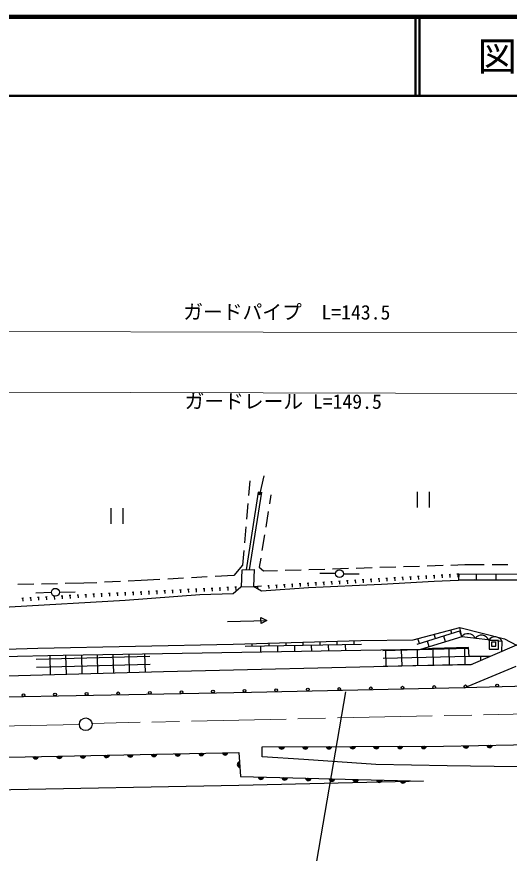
# Model space of a CAD drawing. Units: millimetres, scale not verified. Extents: x 40000 to 680000, y 20000 to 380000.
# Drawn here: x 458264 to 520630, y 274024 to 380000 of the extents above; entities that cross this region are included whole.
import ezdxf
from ezdxf.enums import TextEntityAlignment as Align

# ---------------------------------------------------------------- set-up
doc = ezdxf.new("R2010")
doc.units = ezdxf.units.MM
doc.header["$LTSCALE"] = 1000
doc.linetypes.add('CHAIN', pattern=[18.5, 12, -1.5, 3.5, -1.5])
for name, color, linetype, lineweight in [('M-BGD', 7, 'Continuous', 25), ('M-BMK', 2, 'CHAIN', 13), ('M-BMK-SRVR', 3, 'Continuous', 25), ('M-STR-HTXT', 7, 'Continuous', 13), ('M-STR-STRC', 7, 'Continuous', 25), ('M-TTL', 2, 'Continuous', 140), ('M-TTL-LINE', 7, 'Continuous', 50)]:
    doc.layers.add(name, color=color, linetype=linetype, lineweight=lineweight)
doc.layers.add('M-TTL-TXT', color=7, linetype='Continuous')
doc.styles.add('ＭＳ ゴシック', font='')
doc.styles.get('ＭＳ ゴシック').set_extended_font_data('MS Gothic')

msp = doc.modelspace()

# ---------------------------------------------------------------- linework, layer by layer
at = {"layer": 'M-BGD'}
for p, q in [((487779, 321212), (487620, 319345)), ((489555, 321858), (489024, 319415)), ((487350, 309932), (488874, 319759)), ((489268, 319777), (487711, 309940)), ((489024, 319415), (488920, 319822)), ((488920, 319822), (489287, 319742)), ((489287, 319742), (489024, 319415)), ((490443, 319427), (490263, 318308)), ((508983, 319808), (508983, 317808)), ((510483, 319808), (510483, 317808)), ((487535, 318348), (487364, 316356)), ((470198, 317763), (470198, 315763)), ((471698, 317763), (471698, 315763)), ((490105, 317321), (489787, 315346)), ((487279, 315359), (487109, 313366)), ((489629, 314359), (489311, 312384)), ((487024, 312370), (486864, 310502)), ((489152, 311397), (488972, 310278)), ((513251, 310537), (514994, 310592)), ((514994, 310592), (517458, 310596)), ((518458, 310597), (520458, 310600)), ((486864, 310502), (485752, 309211)), ((488972, 310278), (489520, 309785)), ((489520, 309785), (491262, 309840)), ((492262, 309872), (494261, 309935)), ((495260, 309967), (497259, 310030)), ((498635, 309447), (496635, 309460)), ((498259, 310062), (500258, 310125)), ((501257, 310157), (503256, 310220)), ((504256, 310252), (506255, 310315)), ((507254, 310347), (509253, 310410)), ((510253, 310442), (512251, 310505)), ((471395, 308453), (469397, 308354)), ((474020, 308583), (472394, 308502)), ((476391, 308710), (474020, 308583)), ((479387, 308870), (477390, 308763)), ((482382, 309030), (480385, 308924)), ((485752, 309211), (483381, 309084)), ((497028, 308382), (497228, 308395)), ((498026, 308445), (498226, 308457)), ((498126, 308451), (498151, 308052)), ((499025, 308508), (499224, 308520)), ((499124, 308514), (499149, 308115)), ((499635, 309444), (501635, 309444)), ((500023, 308570), (500222, 308583)), ((500122, 308577), (500147, 308177)), ((501021, 308633), (501220, 308646)), ((501120, 308639), (501145, 308240)), ((502019, 308696), (502218, 308708)), ((502118, 308702), (502144, 308303)), ((503017, 308759), (503216, 308771)), ((503116, 308765), (503142, 308366)), ((504015, 308821), (504214, 308834)), ((504114, 308828), (504140, 308429)), ((505013, 308883), (505212, 308895)), ((505113, 308889), (505136, 308490)), ((506011, 308942), (506211, 308953)), ((506111, 308947), (506134, 308548)), ((507009, 309000), (507209, 309012)), ((507109, 309006), (507132, 308606)), ((508008, 309058), (508207, 309070)), ((508107, 309064), (508131, 308665)), ((509006, 309117), (509206, 309128)), ((509106, 309122), (509129, 308723)), ((510004, 309175), (510204, 309187)), ((510104, 309181), (510127, 308781)), ((511003, 309233), (511202, 309245)), ((511102, 309239), (511126, 308840)), ((512001, 309292), (512200, 309303)), ((512101, 309297), (512124, 308898)), ((512999, 309350), (513199, 309362)), ((513099, 309356), (513122, 308956)), ((513997, 309408), (514197, 309420)), ((514097, 309414), (514121, 309015)), ((514227, 309422), (514218, 308650)), ((514224, 308672), (526118, 308636)), ((514227, 309422), (526120, 309386)), ((516424, 309415), (516421, 308665)), ((518924, 309407), (518921, 308657)), ((460415, 308117), (458415, 308083)), ((463415, 308168), (461415, 308134)), ((466772, 308224), (464415, 308184)), ((468399, 308305), (466772, 308224)), ((477885, 307362), (478085, 307372)), ((477985, 307367), (478005, 306968)), ((478884, 307413), (479083, 307423)), ((478983, 307418), (479004, 307019)), ((479882, 307464), (480082, 307474)), ((479982, 307469), (480003, 307070)), ((480881, 307515), (481081, 307526)), ((480981, 307520), (481001, 307121)), ((481880, 307566), (482079, 307577)), ((481980, 307572), (482000, 307172)), ((482878, 307617), (483078, 307628)), ((482978, 307623), (482999, 307223)), ((483877, 307669), (484077, 307679)), ((483977, 307674), (483997, 307274)), ((484876, 307720), (485076, 307730)), ((484976, 307725), (484996, 307325)), ((485874, 307771), (486074, 307781)), ((485974, 307776), (485995, 307376)), ((488246, 307829), (489244, 307892)), ((488745, 307861), (488770, 307462)), ((490042, 307943), (490242, 307955)), ((490142, 307949), (490167, 307550)), ((491040, 308005), (491240, 308018)), ((491140, 308012), (491165, 307612)), ((492038, 308068), (492238, 308081)), ((492138, 308074), (492163, 307675)), ((493036, 308131), (493236, 308143)), ((493136, 308137), (493161, 307738)), ((494034, 308194), (494234, 308206)), ((494134, 308200), (494159, 307801)), ((495032, 308256), (495232, 308269)), ((495132, 308263), (495157, 307863)), ((496030, 308319), (496230, 308332)), ((496130, 308325), (496155, 307926)), ((497128, 308388), (497153, 307989)), ((458912, 306359), (459111, 306370)), ((459011, 306365), (459034, 305965)), ((459910, 306416), (460110, 306427)), ((460010, 306422), (460033, 306022)), ((462667, 307067), (460668, 306995)), ((460908, 306473), (461108, 306484)), ((461008, 306479), (461031, 306079)), ((461907, 306530), (462106, 306541)), ((462007, 306536), (462029, 306136)), ((462905, 306587), (463105, 306598)), ((463005, 306593), (463028, 306193)), ((463666, 307098), (465666, 307150)), ((463903, 306644), (464103, 306655)), ((464003, 306650), (464026, 306250)), ((464902, 306701), (465102, 306712)), ((465002, 306707), (465024, 306307)), ((465900, 306758), (466100, 306769)), ((466000, 306764), (466023, 306364)), ((466899, 306815), (467098, 306826)), ((466998, 306820), (467021, 306421)), ((467897, 306872), (468097, 306883)), ((467997, 306877), (468020, 306478)), ((468896, 306924), (469095, 306933)), ((468996, 306928), (469015, 306529)), ((469894, 306972), (470094, 306981)), ((469994, 306976), (470014, 306577)), ((470893, 307019), (471093, 307029)), ((470993, 307024), (471012, 306625)), ((471892, 307067), (472092, 307077)), ((471992, 307072), (472011, 306673)), ((472891, 307115), (473091, 307125)), ((472991, 307120), (473010, 306721)), ((473890, 307163), (474090, 307173)), ((473990, 307168), (474009, 306768)), ((474889, 307211), (475089, 307221)), ((474989, 307216), (475008, 306816)), ((475888, 307260), (476087, 307270)), ((475987, 307265), (476008, 306866)), ((476886, 307311), (477086, 307321)), ((476986, 307316), (477007, 306917)), ((484945, 303389), (489943, 303531)), ((489183, 303885), (489943, 303531)), ((489204, 303135), (489183, 303885)), ((489943, 303531), (489204, 303135)), ((514462, 302189), (508912, 300479)), ((513355, 301848), (513211, 302316)), ((514603, 301448), (514383, 302164)), ((509246, 300582), (509048, 301222)), ((511300, 301215), (511130, 301769)), ((512549, 300815), (512328, 301531)), ((519734, 300838), (514603, 301448)), ((501917, 300469), (487195, 300218)), ((488084, 300233), (488078, 300592)), ((489172, 299502), (489159, 300251)), ((490234, 300270), (490227, 300650)), ((491321, 299538), (491308, 300288)), ((492383, 300306), (492376, 300707)), ((493471, 299575), (493458, 300325)), ((494533, 300343), (494526, 300764)), ((495621, 299612), (495608, 300361)), ((496683, 300380), (496675, 300822)), ((497770, 299648), (497758, 300398)), ((498832, 300416), (498824, 300879)), ((499920, 299685), (499907, 300435)), ((500982, 300453), (500974, 300936)), ((515477, 299949), (504611, 299681)), ((510494, 300182), (510273, 300898)), ((511053, 297820), (511000, 299975)), ((513053, 297852), (512999, 300036)), ((515053, 297884), (514998, 300097)), ((519698, 299600), (519734, 300838)), ((475124, 298949), (460725, 298564)), ((462555, 296612), (462490, 299039)), ((464554, 296666), (464489, 299081)), ((466553, 296719), (466489, 299115)), ((468552, 296773), (468489, 299149)), ((470552, 296826), (470489, 299183)), ((472551, 296880), (472488, 299217)), ((474550, 296933), (474488, 299251)), ((515554, 298951), (504647, 298681)), ((505054, 297691), (505003, 299771)), ((507054, 297740), (507003, 299805)), ((509053, 297788), (509003, 299840)), ((517040, 298444), (517027, 298957)), ((475155, 297950), (460762, 297565)), ((515925, 297959), (504683, 297682)), ((514917, 294962), (521485, 297743))]:
    msp.add_line(p, q, dxfattribs=at)
for points in [[(486741, 307779), (486829, 309919), (488344, 309955), (488246, 307829)], [(516236, 308659), (511105, 308453), (504436, 308063), (495206, 307632), (489250, 307237), (488246, 307829)], [(384484, 304331), (400800, 304188), (414273, 304116), (428732, 304475), (442850, 304869), (457363, 305246), (471984, 306107), (481438, 306825), (485680, 306933), (486631, 307776), (488246, 307829)], [(417448, 298842), (443119, 299452), (460951, 299990), (485672, 300528), (501817, 300959), (508455, 301066), (514379, 302623)], [(514603, 301448), (514379, 302623), (520039, 301169), (521555, 300407)], [(514603, 301448), (509405, 299846), (464144, 299075), (440931, 298573), (417430, 298088)], [(515464, 300111), (510894, 299972), (509405, 299846)], [(518241, 298966), (515554, 298945), (515464, 300111)], [(527547, 300533), (521555, 300407), (515778, 297896)], [(515778, 297896), (508795, 297783), (476827, 296994), (444644, 296133), (433235, 295882), (417089, 295362), (416928, 298214), (393463, 297909), (393283, 298393)], [(567080, 296685), (557443, 296290), (534175, 295501), (514917, 294962), (487981, 294406), (452389, 293734), (417659, 292872)], [(65959, 290900), (78325, 290496), (94686, 289832), (106400, 289258), (131408, 287392), (164085, 284351), (173054, 283562), (186886, 282611), (202619, 281911), (216629, 281624), (245548, 281929), (278090, 282468), (305842, 282970), (319709, 283257), (370352, 284405), (425929, 285571), (486385, 286791), (486582, 283741), (509778, 283149)], [(489327, 286235), (489327, 287509), (512289, 287598), (530013, 287921), (536436, 287867), (546751, 288262), (558878, 288746), (562412, 288908), (567227, 289071)], [(509778, 283149), (486376, 282593), (455233, 282019), (426135, 281589), (395494, 280835), (365536, 280405), (336832, 279831), (308058, 279364), (250400, 278539), (204691, 278467), (193640, 279041), (170211, 280584), (131533, 283598), (117290, 284638), (97484, 285822), (79437, 286719), (72226, 286970), (65896, 287077)], [(523280, 285052), (522678, 285024), (521665, 284961), (512785, 285105), (503739, 285289), (494634, 285890), (489327, 286235)]]:
    msp.add_lwpolyline(points, dxfattribs=at)
for points in [[(518079, 299896), (519286, 299896), (519286, 300999), (518079, 300999)], [(518398, 300255), (518940, 300259), (518936, 300788), (518393, 300783)]]:
    msp.add_lwpolyline(points, close=True, dxfattribs=at)
for centre, radius in [((499135, 309444), 500), ((463166, 307085), 500), ((479112, 294439), 175), ((483112, 294514), 175), ((487111, 294590), 175), ((491110, 294671), 175), ((495109, 294754), 175), ((499108, 294836), 175), ((503107, 294919), 175), ((507106, 295001), 175), ((511106, 295084), 175), ((515103, 295168), 175), ((519102, 295279), 175), ((459116, 294061), 175), ((463115, 294136), 175), ((467115, 294212), 175), ((471114, 294288), 175), ((475113, 294363), 175)]:
    msp.add_circle(centre, radius, dxfattribs=at)
for centre, radius, start, end in [((515400, 300858), 992, 22.93902, 143.50184), ((517111, 300654), 992, 22.93902, 143.50184), ((518821, 300451), 992, 22.93902, 143.50184), ((491808, 287572), 354, 189.02122, 351.4264), ((491808, 287572), 283, 191.24526, 349.20236), ((491808, 287572), 212, 194.99159, 345.45603), ((491808, 287572), 142, 202.70332, 337.7443), ((491808, 287572), 100, 213.02098, 327.42664), ((494808, 287584), 354, 189.02122, 351.4264), ((494808, 287584), 283, 191.24526, 349.20236), ((494808, 287584), 212, 194.99159, 345.45603), ((494808, 287584), 142, 202.70332, 337.7443), ((494808, 287584), 100, 213.02098, 327.42664), ((497808, 287596), 354, 189.02122, 351.4264), ((497808, 287596), 283, 191.24526, 349.20236), ((497808, 287596), 212, 194.99159, 345.45603), ((497808, 287596), 142, 202.70332, 337.7443), ((497808, 287596), 100, 213.02098, 327.42664), ((500808, 287608), 354, 189.02122, 351.4264), ((500808, 287608), 283, 191.24526, 349.20236), ((500808, 287608), 212, 194.99159, 345.45603), ((500808, 287608), 142, 202.70332, 337.7443), ((500808, 287608), 100, 213.02098, 327.42664), ((503808, 287619), 354, 189.02122, 351.4264), ((503808, 287619), 283, 191.24526, 349.20236), ((503808, 287619), 212, 194.99159, 345.45603), ((503808, 287619), 142, 202.70332, 337.7443), ((503808, 287619), 100, 213.02098, 327.42664), ((506808, 287631), 354, 189.02122, 351.4264), ((506808, 287631), 283, 191.24526, 349.20236), ((506808, 287631), 212, 194.99159, 345.45603), ((506808, 287631), 142, 202.70332, 337.7443), ((506808, 287631), 100, 213.02098, 327.42664), ((509808, 287643), 354, 189.02122, 351.4264), ((509808, 287643), 283, 191.24526, 349.20236), ((509808, 287643), 212, 194.99159, 345.45603), ((509808, 287643), 142, 202.70332, 337.7443), ((509808, 287643), 100, 213.02098, 327.42664), ((515151, 287705), 354, 189.84115, 352.24632), ((515151, 287705), 283, 192.06518, 350.02229), ((515151, 287705), 212, 195.81151, 346.27596), ((515151, 287705), 142, 203.52324, 338.56423), ((515151, 287705), 100, 213.8409, 328.24657), ((518151, 287759), 354, 189.84115, 352.24632), ((518151, 287759), 283, 192.06518, 350.02229), ((518151, 287759), 212, 195.81151, 346.27596), ((518151, 287759), 142, 203.52324, 338.56423), ((518151, 287759), 100, 213.8409, 328.24657), ((460655, 286326), 354, 189.95337, 352.35855), ((460655, 286326), 283, 192.17741, 350.13451), ((460655, 286326), 212, 195.92374, 346.38818), ((460655, 286326), 142, 203.63547, 338.67645), ((460655, 286326), 100, 213.95313, 328.35879), ((463654, 286387), 354, 189.95337, 352.35855), ((463654, 286387), 283, 192.17741, 350.13451), ((463654, 286387), 212, 195.92374, 346.38818), ((463654, 286387), 142, 203.63547, 338.67645), ((463654, 286387), 100, 213.95313, 328.35879), ((466653, 286447), 354, 189.95337, 352.35855), ((466653, 286447), 283, 192.17741, 350.13451), ((466653, 286447), 212, 195.92374, 346.38818), ((466653, 286447), 142, 203.63547, 338.67645), ((466653, 286447), 100, 213.95313, 328.35879), ((469653, 286508), 354, 189.95337, 352.35855), ((469653, 286508), 283, 192.17741, 350.13451), ((469653, 286508), 212, 195.92374, 346.38818), ((469653, 286508), 142, 203.63547, 338.67645), ((469653, 286508), 100, 213.95313, 328.35879), ((472652, 286568), 354, 189.95337, 352.35855), ((472652, 286568), 283, 192.17741, 350.13451), ((472652, 286568), 212, 195.92374, 346.38818), ((472652, 286568), 142, 203.63547, 338.67645), ((472652, 286568), 100, 213.95313, 328.35879), ((475652, 286629), 354, 189.95337, 352.35855), ((475652, 286629), 283, 192.17741, 350.13451), ((475652, 286629), 212, 195.92374, 346.38818), ((475652, 286629), 142, 203.63547, 338.67645), ((475652, 286629), 100, 213.95313, 328.35879), ((478651, 286689), 354, 189.95337, 352.35855), ((478651, 286689), 283, 192.17741, 350.13451), ((478651, 286689), 212, 195.92374, 346.38818), ((478651, 286689), 142, 203.63547, 338.67645), ((478651, 286689), 100, 213.95313, 328.35879), ((481650, 286750), 354, 189.95337, 352.35855), ((481650, 286750), 283, 192.17741, 350.13451), ((481650, 286750), 212, 195.92374, 346.38818), ((481650, 286750), 142, 203.63547, 338.67645), ((481650, 286750), 100, 213.95313, 328.35879), ((484650, 286810), 354, 189.95337, 352.35855), ((484650, 286810), 283, 192.17741, 350.13451), ((484650, 286810), 212, 195.92374, 346.38818), ((484650, 286810), 142, 203.63547, 338.67645), ((484650, 286810), 100, 213.95313, 328.35879), ((486537, 285270), 354, 102.49962, 264.9048), ((486537, 285270), 283, 104.72366, 262.68076), ((486537, 285270), 212, 108.46999, 258.93444), ((486537, 285270), 142, 116.18172, 251.22271), ((486537, 285270), 100, 126.49938, 240.90504), ((489184, 283729), 354, 187.33542, 349.7406), ((489184, 283729), 283, 189.55946, 347.51656), ((489184, 283729), 212, 193.30579, 343.77024), ((489184, 283729), 142, 201.01752, 336.05851), ((489184, 283729), 100, 211.33518, 325.74084), ((492183, 283653), 354, 187.33542, 349.7406), ((492183, 283653), 283, 189.55946, 347.51656), ((492183, 283653), 212, 193.30579, 343.77024), ((492183, 283653), 142, 201.01752, 336.05851), ((492183, 283653), 100, 211.33518, 325.74084), ((495182, 283576), 354, 187.33542, 349.7406), ((495182, 283576), 283, 189.55946, 347.51656), ((495182, 283576), 212, 193.30579, 343.77024), ((495182, 283576), 142, 201.01752, 336.05851), ((495182, 283576), 100, 211.33518, 325.74084), ((498181, 283499), 354, 187.33542, 349.7406), ((498181, 283499), 283, 189.55946, 347.51656), ((498181, 283499), 212, 193.30579, 343.77024), ((498181, 283499), 142, 201.01752, 336.05851), ((498181, 283499), 100, 211.33518, 325.74084), ((501180, 283423), 354, 187.33542, 349.7406), ((501180, 283423), 283, 189.55946, 347.51656), ((501180, 283423), 212, 193.30579, 343.77024), ((501180, 283423), 142, 201.01752, 336.05851), ((501180, 283423), 100, 211.33518, 325.74084), ((504179, 283346), 354, 187.33542, 349.7406), ((504179, 283346), 283, 189.55946, 347.51656), ((504179, 283346), 212, 193.30579, 343.77024), ((504179, 283346), 142, 201.01752, 336.05851), ((504179, 283346), 100, 211.33518, 325.74084), ((507178, 283270), 354, 187.33542, 349.7406), ((507178, 283270), 283, 189.55946, 347.51656), ((507178, 283270), 212, 193.30579, 343.77024), ((507178, 283270), 142, 201.01752, 336.05851), ((507178, 283270), 100, 211.33518, 325.74084)]:
    msp.add_arc(centre, radius, start, end, dxfattribs=at)
at = {"layer": 'M-BMK'}
for p, q in [((566358, 292652), (467800, 290478)), ((466208, 290349), (367379, 288166))]:
    msp.add_line(p, q, dxfattribs=at)
at = {"layer": 'M-BMK-SRVR'}
msp.add_circle((467008, 290367), 800, dxfattribs=at)
at = {"layer": 'M-STR-HTXT'}
for p, q in [((417647, 340243), (558691, 339879)), ((417646, 332534), (565191, 332152))]:
    msp.add_line(p, q, dxfattribs=at)
at = {"layer": 'M-STR-STRC'}
msp.add_line((495848, 270735), (499920, 294496), dxfattribs=at)
at = {"layer": 'M-TTL'}
msp.add_line((680000, 380000), (40000, 380000), dxfattribs=at)
at = {"layer": 'M-TTL-LINE'}
for p, q in [((508747, 380000), (508747, 370000)), ((509247, 380000), (509247, 370000)), ((40000, 370000), (680000, 370000))]:
    msp.add_line(p, q, dxfattribs=at)

# ---------------------------------------------------------------- texts
at = {"layer": 'M-STR-HTXT', "style": 'ＭＳ ゴシック'}
for s, p in [('ガードパイプ  L=143.5', (492461, 341116)), ('ガードレール L=149.5', (492002, 329805))]:
    msp.add_text(s, height=1833, rotation=359.852, dxfattribs=at).set_placement(p, align=Align.BOTTOM_CENTER)
at = {"layer": 'M-TTL-TXT', "style": 'ＭＳ ゴシック'}
msp.add_text('図面番号', height=3666, dxfattribs=at).set_placement((526622, 375000), align=Align.MIDDLE_CENTER)

doc.saveas('drawing.dxf')
